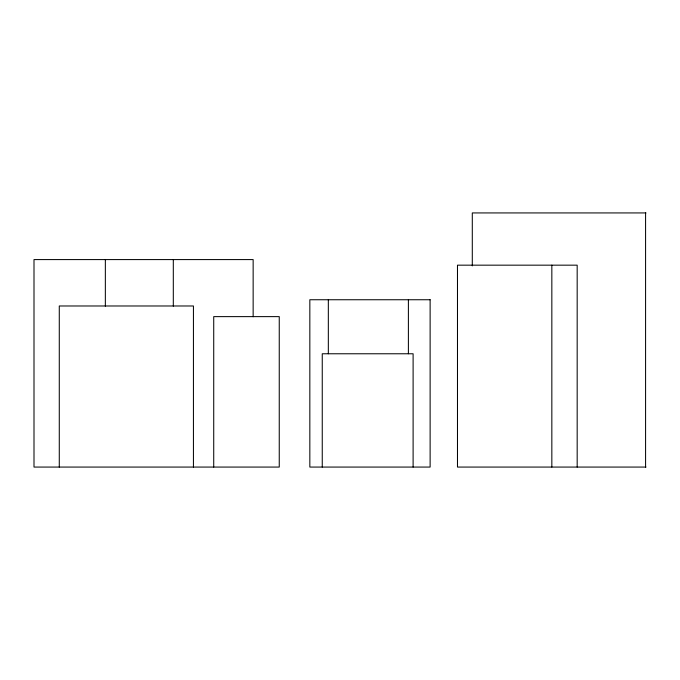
<?xml version="1.0" encoding="UTF-8"?>
<svg xmlns="http://www.w3.org/2000/svg" width="680" height="680" viewBox="0 0 680 680"><rect width="100%" height="100%" fill="white"/><g stroke="black" fill="none" stroke-linecap="round" stroke-linejoin="round"><path stroke-width="1.02" d="M646 212.933L472.294 212.933L472.294 265.88M646 467.067L457.478 467.067L457.478 265.166L577.175 265.166L577.175 467.067M645.575 212.933L645.575 467.067M551.837 265.166L551.837 467.067M413.108 467.067L413.108 353.77L322.252 353.77L322.252 467.067M408.391 299.744L408.391 353.753M328.329 299.744L328.329 353.753M253.147 316.752L253.147 259.582L34 259.582L34 467.067L279.25 467.067L279.25 316.625L213.724 316.625L213.724 467.067M193.434 467.067L193.434 305.983L59.279 305.983L59.279 467.067M173.306 259.582L173.306 306.161M105.349 259.582L105.349 306.161M430.125 299.744L309.833 299.744L309.833 467.067L430.125 467.067L430.125 299.744"/></g></svg>
